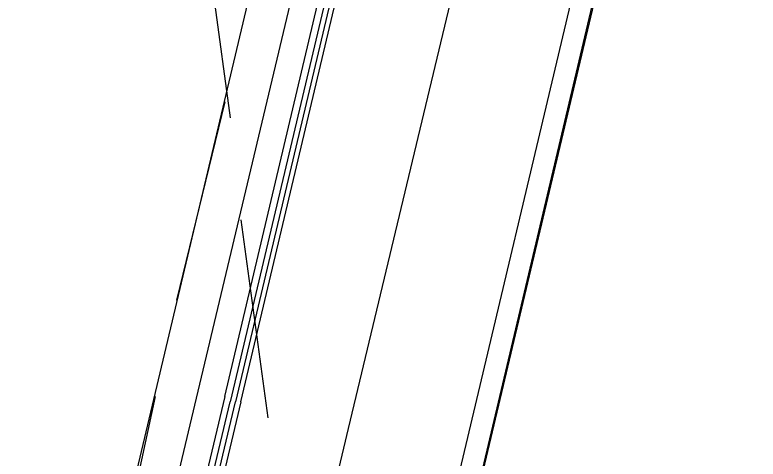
# Model space of a CAD drawing. Header units: feet. Extents: x -84 to 198, y -22 to 181.
# Drawn here: x 133.598 to 135.446, y 103.982 to 105.088 of the extents above; entities that cross this region are included whole.
import ezdxf

# ---------------------------------------------------------------- set-up
doc = ezdxf.new("R2010")
doc.units = ezdxf.units.FT
doc.layers.add('A-LINEA', color=7, linetype='CONTINUOUS')

msp = doc.modelspace()

# ---------------------------------------------------------------- linework, layer by layer
at = {"layer": 'A-LINEA'}
for p, q in [((134.3733, 105.9511), (132.6267, 98.5644)), ((135.1333, 105.7644), (133.3867, 98.3911)), ((134.0533, 104.1511), (134.44, 105.7778)), ((134.0667, 105.3244), (134.1333, 104.8311)), ((134.12, 104.8711), (134, 104.3778)), ((134.16, 104.5778), (134.2267, 104.0844)), ((133.9467, 104.1378), (133.84, 103.6444))]:
    msp.add_line(p, q, dxfattribs=at)
for points in [[(142.72, 107.0711), (135.88, 108.6844), (131.36, 89.5511), (124.5867, 91.1511), (124.4, 90.3378), (121.8, 90.9511), (121.3333, 88.9511), (118.2, 75.6978), (129.9467, 72.9244)], [(124.5867, 91.1511), (131.36, 89.5511), (135.2667, 106.0978)], [(134.8533, 105.8444), (134.4267, 104.0578), (134, 102.2578)], [(134.12, 104.1378), (134.52, 105.8311), (134.5333, 105.8311), (134.5333, 105.8178), (134.1333, 104.1244)], [(134.16, 104.1244), (134.56, 105.8178), (134.5467, 105.8311), (134.5467, 105.8178), (134.1467, 104.1244)], [(133.6533, 102.3378), (133.6533, 102.3511), (133.6267, 102.3511), (134.0533, 104.1511)], [(134.12, 104.1378), (133.68, 102.2844), (133.68, 102.2711), (133.6933, 102.2711), (134.1333, 104.1244)], [(134.16, 104.1244), (133.72, 102.2711), (133.7067, 102.2711), (134.1467, 104.1244)]]:
    msp.add_lwpolyline(points, dxfattribs=at)

doc.saveas('drawing.dxf')
